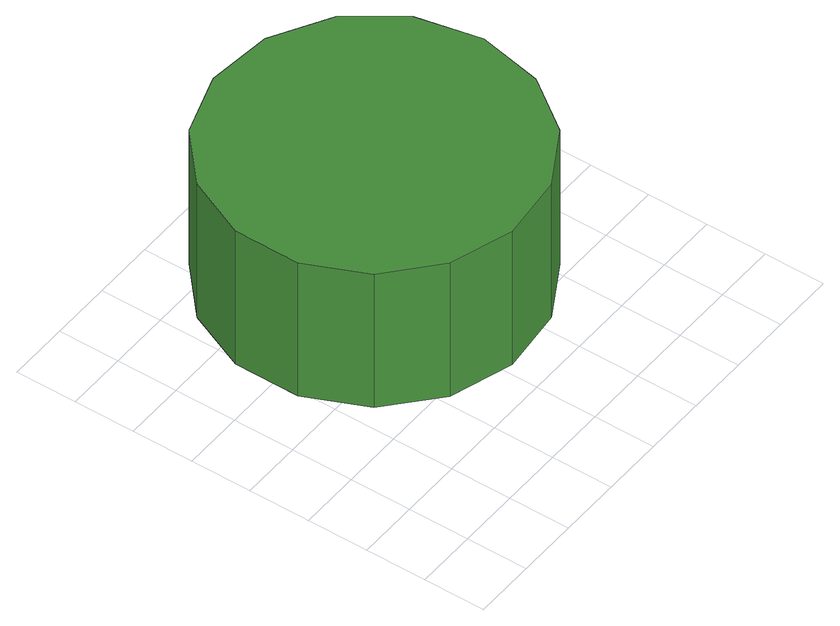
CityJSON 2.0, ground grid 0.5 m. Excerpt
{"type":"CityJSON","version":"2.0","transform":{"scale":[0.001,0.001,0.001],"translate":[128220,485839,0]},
"CityObjects":{
"tree1":{"type":"SolitaryVegetationObject","attributes":{"function":"something"},"geometry":[{"type":"MultiSurface","lod":"1","boundaries":[[[0,1,2,3,4,5,6,7,8,9,10,11,12,13,14]],[[15,16,17,18,19,20,21,22,23,24,25,26,27,28,29]],[[0,29,28,1]],[[1,28,27,2]],[[2,27,26,3]],[[3,26,25,4]],[[4,25,24,5]],[[5,24,23,6]],[[6,23,22,7]],[[7,22,21,8]],[[8,21,20,9]],[[9,20,19,10]],[[10,19,18,11]],[[11,18,17,12]],[[12,17,16,13]],[[13,16,15,14]],[[14,15,29,0]]]}]}
},
"vertices":[
[3013,2055,1803],[2901,2580,1803],[2585,3015,1803],[2120,3284,1803],[1586,3340,1803],[1074,3174,1803],[675,2814,1803],[457,2324,1803],[457,1786,1803],[675,1295,1803],[1074,936,1803],[1586,770,1803],[2120,826,1803],[2585,1094,1803],[2901,1529,1803],[2901,1529,513],[2585,1094,513],[2120,826,513],[1586,770,513],[1074,936,513],[675,1295,513],[457,1786,513],[457,2324,513],[675,2814,513],[1074,3174,513],[1586,3340,513],[2120,3284,513],[2585,3015,513],[2901,2580,513],[3013,2055,513]
]}
